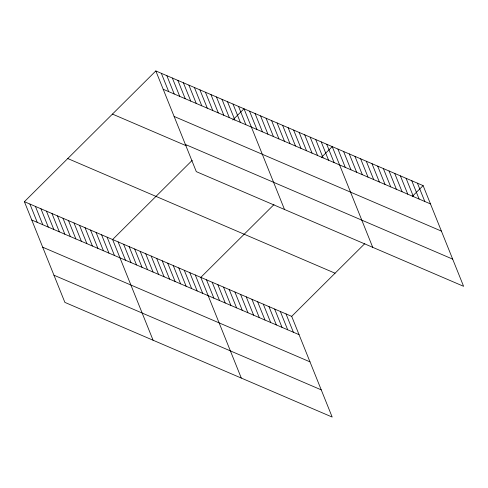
<?xml version="1.0" encoding="UTF-8"?>
<svg xmlns="http://www.w3.org/2000/svg" width="488" height="488" viewBox="0 0 488 488"><rect width="100%" height="100%" fill="white"/><g stroke="black" fill="none" stroke-linecap="round" stroke-linejoin="round"><path stroke-width="0.73" d="M24.4 201.69L291.696 316.358L332.175 417.057L64.88 302.389L24.4 201.69L155.825 70.943L423.12 185.611L463.6 286.31L196.304 171.642L155.825 70.943M192.223 160.326L112.606 239.529L153.086 340.228M232.788 119.969L244.03 108.787L284.51 209.486M273.975 204.588L200.818 277.367L241.298 378.066M321.531 157.276L332.236 146.626L372.722 247.325M291.696 316.358L364.853 243.573M412.409 196.261L423.12 185.611M163.187 89.261L430.483 203.923M174.112 116.449L441.408 231.111M185.373 144.46L452.669 259.122M112.453 114.094L186.19 145.723M67.771 158.545L335.067 273.207M31.763 220.003L299.059 334.67M42.694 247.19L309.99 361.858M53.948 275.201L321.244 389.869M417.441 183.177L424.804 201.489M411.762 180.737L419.119 199.049M406.077 178.303L413.44 196.615M400.398 175.863L407.761 194.175M394.719 173.429L402.082 191.741M389.04 170.989L396.402 189.301M383.361 168.555L390.723 186.867M377.681 166.115L385.038 184.434M371.996 163.681L379.359 181.994M366.317 161.247L373.68 179.56M360.638 158.807L368.001 177.12M354.959 156.374L362.322 174.686M349.28 153.933L356.643 172.246M343.601 151.5L350.964 169.812M337.922 149.06L345.278 167.372M326.728 144.259L334.085 162.571M321.214 141.892L328.576 160.21M315.699 139.531L323.062 157.844M310.185 137.165L317.548 155.477M304.677 134.798L312.033 153.11M299.162 132.437L306.525 150.749M293.648 130.07L301.011 148.382M288.134 127.703L295.496 146.016M282.619 125.343L289.982 143.655M277.111 122.976L284.474 141.288M271.596 120.609L278.959 138.921M266.082 118.242L273.445 136.561M260.568 115.882L267.93 134.194M255.059 113.515L262.416 131.827M249.545 111.148L256.908 129.46M238.516 106.421L245.879 124.733M233.008 104.054L240.364 122.366M227.493 101.693L234.856 120.005M221.979 99.326L229.342 117.638M216.465 96.959L223.827 115.272M210.956 94.593L218.313 112.911M205.442 92.232L212.805 110.544M199.928 89.865L207.29 108.177M286.017 313.918L293.38 332.23M194.413 87.498L201.776 105.811M280.338 311.484L287.7 329.796M188.899 85.138L196.261 103.45M274.659 309.044L282.015 327.356M183.39 82.771L190.753 101.083M268.973 306.61L276.336 324.923M177.876 80.404L185.239 98.716M172.362 78.043L179.724 96.356M263.294 304.17L270.657 322.483M166.847 75.677L174.21 93.989M257.615 301.736L264.978 320.049M161.339 73.31L168.696 91.622M251.936 299.296L259.299 317.615M246.257 296.863L253.62 315.175M240.578 294.429L247.934 312.741M234.893 291.989L242.255 310.301M229.214 289.555L236.576 307.867M223.534 287.115L230.897 305.427M217.855 284.681L225.218 302.993M212.176 282.241L219.539 300.553M206.497 279.807L213.86 298.119M195.304 275.006L202.666 293.319M189.789 272.639L197.152 290.952M184.275 270.273L191.638 288.585M178.761 267.912L186.123 286.224M173.252 265.545L180.615 283.857M167.738 263.178L175.101 281.491M162.223 260.812L169.586 279.13M156.709 258.451L164.072 276.763M151.201 256.084L158.557 274.396M145.686 253.717L153.049 272.036M140.172 251.357L147.535 269.669M134.657 248.99L142.02 267.302M129.149 246.623L136.506 264.935M123.635 244.262L130.998 262.575M118.12 241.895L125.483 260.208M107.092 237.162L114.454 255.48M101.583 234.801L108.946 253.113M96.069 232.434L103.432 250.747M90.554 230.068L97.917 248.386M85.04 227.707L92.403 246.019M79.532 225.34L86.894 243.652M74.017 222.973L81.38 241.286M68.503 220.613L75.866 238.925M62.989 218.246L70.351 236.558M57.48 215.879L64.837 234.191M51.966 213.512L59.329 231.831M46.452 211.151L53.814 229.464M40.937 208.785L48.3 227.097M35.429 206.418L42.785 224.736M29.914 204.057L37.277 222.369"/></g></svg>
